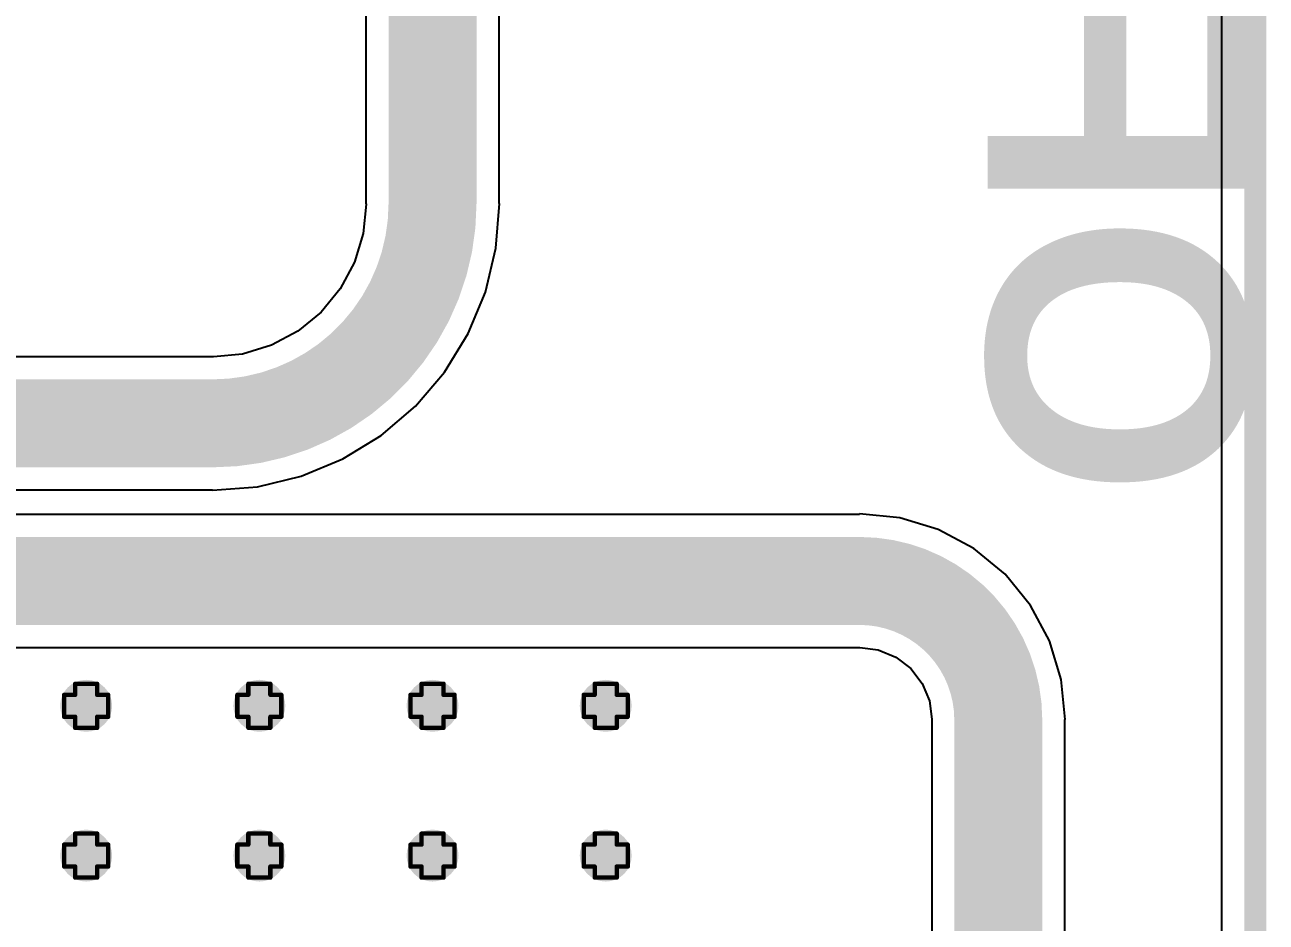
# Model space of a CAD drawing. Header units: inches. Extents: x -0.1 to 10.2, y 0 to 6.5.
# Drawn here: x 4.165 to 4.729, y 2.982 to 3.39 of the extents above; entities that cross this region are included whole.
import ezdxf

# ---------------------------------------------------------------- set-up
doc = ezdxf.new("R2010")
doc.units = ezdxf.units.IN
doc.header["$MEASUREMENT"] = 0
for name, color, linetype in [('Board Outline', 216, 'Continuous'), ('Bottom Layer', 5, 'Continuous'), ('Bottom Overlay', 54, 'Continuous'), ('Drill Drawing', 1, 'Continuous'), ('Top Layer', 1, 'Continuous'), ('Via Holes', 16, 'Continuous')]:
    doc.layers.add(name, color=color, linetype=linetype)
doc.styles.add('Arial_Bold', font='', dxfattribs={"height": 0.2})
doc.styles.get('Arial_Bold').set_extended_font_data('Arial', bold=True)

msp = doc.modelspace()

# ---------------------------------------------------------------- hatches: boundary and pattern name
at = {"layer": 'Bottom Layer'}
h = msp.add_hatch(color=5, dxfattribs=at)
edge = h.paths.add_edge_path()
edge.add_arc((4.19291, 3.08024), 0.01181, 0, 360)
h = msp.add_hatch(color=5, dxfattribs=at)
edge = h.paths.add_edge_path()
edge.add_arc((4.27165, 3.08024), 0.01181, 0, 360)
h = msp.add_hatch(color=5, dxfattribs=at)
edge = h.paths.add_edge_path()
edge.add_arc((4.35039, 3.08024), 0.01181, 0, 360)
h = msp.add_hatch(color=5, dxfattribs=at)
edge = h.paths.add_edge_path()
edge.add_arc((4.42913, 3.08024), 0.01181, 0, 360)
h = msp.add_hatch(color=5, dxfattribs=at)
edge = h.paths.add_edge_path()
edge.add_arc((4.19291, 3.01213), 0.01181, 0, 360)
h = msp.add_hatch(color=5, dxfattribs=at)
edge = h.paths.add_edge_path()
edge.add_arc((4.27165, 3.01213), 0.01181, 0, 360)
h = msp.add_hatch(color=5, dxfattribs=at)
edge = h.paths.add_edge_path()
edge.add_arc((4.35039, 3.01213), 0.01181, 0, 360)
h = msp.add_hatch(color=5, dxfattribs=at)
edge = h.paths.add_edge_path()
edge.add_arc((4.42913, 3.01213), 0.01181, 0, 360)
at = {"layer": 'Top Layer'}
h = msp.add_hatch(color=1, dxfattribs=at)
edge = h.paths.add_edge_path()
edge.add_arc((4.19291, 3.08024), 0.01181, 0, 360)
h = msp.add_hatch(color=1, dxfattribs=at)
edge = h.paths.add_edge_path()
edge.add_arc((4.27165, 3.08024), 0.01181, 0, 360)
h = msp.add_hatch(color=1, dxfattribs=at)
edge = h.paths.add_edge_path()
edge.add_arc((4.35039, 3.08024), 0.01181, 0, 360)
h = msp.add_hatch(color=1, dxfattribs=at)
edge = h.paths.add_edge_path()
edge.add_arc((4.42913, 3.08024), 0.01181, 0, 360)
h = msp.add_hatch(color=1, dxfattribs=at)
edge = h.paths.add_edge_path()
edge.add_arc((4.19291, 3.01213), 0.01181, 0, 360)
h = msp.add_hatch(color=1, dxfattribs=at)
edge = h.paths.add_edge_path()
edge.add_arc((4.27165, 3.01213), 0.01181, 0, 360)
h = msp.add_hatch(color=1, dxfattribs=at)
edge = h.paths.add_edge_path()
edge.add_arc((4.35039, 3.01213), 0.01181, 0, 360)
h = msp.add_hatch(color=1, dxfattribs=at)
edge = h.paths.add_edge_path()
edge.add_arc((4.42913, 3.01213), 0.01181, 0, 360)
at = {"layer": 'Via Holes'}
h = msp.add_hatch(color=7, dxfattribs=at)
edge = h.paths.add_edge_path()
edge.add_arc((4.19291, 3.08024), 0.00591, 0, 360)
h = msp.add_hatch(color=7, dxfattribs=at)
edge = h.paths.add_edge_path()
edge.add_arc((4.27165, 3.08024), 0.00591, 0, 360)
h = msp.add_hatch(color=7, dxfattribs=at)
edge = h.paths.add_edge_path()
edge.add_arc((4.35039, 3.08024), 0.00591, 0, 360)
h = msp.add_hatch(color=7, dxfattribs=at)
edge = h.paths.add_edge_path()
edge.add_arc((4.42913, 3.08024), 0.00591, 0, 360)
h = msp.add_hatch(color=7, dxfattribs=at)
edge = h.paths.add_edge_path()
edge.add_arc((4.19291, 3.01213), 0.00591, 0, 360)
h = msp.add_hatch(color=7, dxfattribs=at)
edge = h.paths.add_edge_path()
edge.add_arc((4.27165, 3.01213), 0.00591, 0, 360)
h = msp.add_hatch(color=7, dxfattribs=at)
edge = h.paths.add_edge_path()
edge.add_arc((4.35039, 3.01213), 0.00591, 0, 360)
h = msp.add_hatch(color=7, dxfattribs=at)
edge = h.paths.add_edge_path()
edge.add_arc((4.42913, 3.01213), 0.00591, 0, 360)

# ---------------------------------------------------------------- linework, layer by layer
at = {"layer": 'Board Outline'}
msp.add_lwpolyline([(4.72441, 0, 0.01, 0.01, 0), (4.72441, 4.33071, 0.01, 0.01, 0)], format="xyseb", dxfattribs=at)
at = {"layer": 'Bottom Layer'}
for p, q in [((4.70912, 3.99606), (4.70912, 2.7444)), ((4.32013, 3.74803), (4.32013, 3.30866)), ((4.38065, 3.30866), (4.38065, 3.74803)), ((4.32019, 3.30825), (4.31889, 3.29504)), ((4.32013, 3.30866), (4.32019, 3.30825)), ((4.37919, 3.28826), (4.3808, 3.30866)), ((4.3808, 3.30866), (4.38065, 3.30866)), ((4.31889, 3.29504), (4.31491, 3.28194)), ((4.37441, 3.26837), (4.37919, 3.28826)), ((4.31491, 3.28194), (4.30846, 3.26986)), ((4.30846, 3.26986), (4.29978, 3.25928)), ((4.36658, 3.24946), (4.37441, 3.26837)), ((4.29978, 3.25928), (4.28919, 3.25059)), ((4.28919, 3.25059), (4.27712, 3.24414)), ((4.35589, 3.23201), (4.36658, 3.24946)), ((4.26402, 3.24017), (4.25081, 3.23887)), ((4.27712, 3.24414), (4.26402, 3.24017)), ((4.25039, 3.23892), (2.97635, 3.23892)), ((4.25081, 3.23887), (4.25039, 3.23892)), ((4.3426, 3.21645), (4.35589, 3.23201)), ((4.32704, 3.20316), (4.3426, 3.21645)), ((4.30959, 3.19247), (4.32704, 3.20316)), ((4.29069, 3.18464), (4.30959, 3.19247)), ((4.27079, 3.17986), (4.29069, 3.18464)), ((2.97635, 3.1784), (4.25039, 3.1784)), ((4.25039, 3.17826), (4.27079, 3.17986)), ((4.25039, 3.1784), (4.25039, 3.17826)), ((4.54456, 3.16726), (1.15923, 3.16726)), ((4.5628, 3.16565), (4.54456, 3.16745)), ((4.54456, 3.16745), (4.54456, 3.16726)), ((4.58034, 3.16033), (4.5628, 3.16565)), ((4.59651, 3.15169), (4.58034, 3.16033)), ((4.61068, 3.14006), (4.59651, 3.15169)), ((4.62231, 3.12589), (4.61068, 3.14006)), ((4.63095, 3.10973), (4.62231, 3.12589)), ((1.15923, 3.10674), (4.54456, 3.10674)), ((4.54456, 3.10674), (4.54471, 3.10676)), ((4.54471, 3.10676), (4.55306, 3.10566)), ((4.55306, 3.10566), (4.56098, 3.10238)), ((4.63627, 3.09219), (4.63095, 3.10973)), ((4.56098, 3.10238), (4.56778, 3.09716)), ((4.56778, 3.09716), (4.573, 3.09036)), ((4.573, 3.09036), (4.57628, 3.08245)), ((4.63806, 3.07395), (4.63627, 3.09219)), ((4.57628, 3.08245), (4.57737, 3.0741)), ((4.57737, 3.0741), (4.57735, 3.07395)), ((4.57735, 3.07395), (4.57735, 2.93307)), ((4.63787, 2.93307), (4.63787, 3.07395)), ((4.63787, 3.07395), (4.63806, 3.07395))]:
    msp.add_line(p, q, dxfattribs=at)
for points in [[(4.35039, 3.30866, 0.04, 0.04, 0), (4.35039, 3.74803, 0.04, 0.04, 0)], [(4.35039, 3.30866, 0.04, 0.04, -0.414214), (4.25039, 3.20866, 0.04, 0.04, 0)], [(4.00638, 3.20866, 0.04, 0.04, 0), (4.25039, 3.20866, 0.04, 0.04, 0)], [(1.15923, 3.137, 0.04, 0.04, 0), (4.54456, 3.137, 0.04, 0.04, 0)], [(4.54456, 3.137, 0.04, 0.04, -0.414214), (4.60761, 3.07395, 0.04, 0.04, 0)], [(4.60761, 2.93307, 0.04, 0.04, 0), (4.60761, 3.07395, 0.04, 0.04, 0)]]:
    msp.add_lwpolyline(points, format="xyseb", dxfattribs=at)
for points in [[(4.34039, 3.30866, 0.02, 0.02, 1), (4.36039, 3.30866, 0.02, 0.02, 1)], [(4.34039, 3.30866, 0.02, 0.02, 1), (4.36039, 3.30866, 0.02, 0.02, 1)], [(4.24039, 3.20866, 0.02, 0.02, 1), (4.26039, 3.20866, 0.02, 0.02, 1)], [(4.24039, 3.20866, 0.02, 0.02, 1), (4.26039, 3.20866, 0.02, 0.02, 1)], [(4.53456, 3.137, 0.02, 0.02, 1), (4.55456, 3.137, 0.02, 0.02, 1)], [(4.53456, 3.137, 0.02, 0.02, 1), (4.55456, 3.137, 0.02, 0.02, 1)], [(4.59761, 3.07395, 0.02, 0.02, 1), (4.61761, 3.07395, 0.02, 0.02, 1)], [(4.59761, 3.07395, 0.02, 0.02, 1), (4.61761, 3.07395, 0.02, 0.02, 1)]]:
    msp.add_lwpolyline(points, format="xyseb", close=True, dxfattribs=at)
at = {"layer": 'Drill Drawing'}
for points in [[(4.18791, 3.08524, 0.002, 0.002, 0), (4.18791, 3.09024, 0.002, 0.002, 0)], [(4.18791, 3.09024, 0.002, 0.002, 0), (4.19791, 3.09024, 0.002, 0.002, 0)], [(4.19791, 3.08524, 0.002, 0.002, 0), (4.19791, 3.09024, 0.002, 0.002, 0)], [(4.26665, 3.08524, 0.002, 0.002, 0), (4.26665, 3.09024, 0.002, 0.002, 0)], [(4.26665, 3.09024, 0.002, 0.002, 0), (4.27665, 3.09024, 0.002, 0.002, 0)], [(4.27665, 3.08524, 0.002, 0.002, 0), (4.27665, 3.09024, 0.002, 0.002, 0)], [(4.34539, 3.08524, 0.002, 0.002, 0), (4.34539, 3.09024, 0.002, 0.002, 0)], [(4.34539, 3.09024, 0.002, 0.002, 0), (4.35539, 3.09024, 0.002, 0.002, 0)], [(4.35539, 3.08524, 0.002, 0.002, 0), (4.35539, 3.09024, 0.002, 0.002, 0)], [(4.42413, 3.08524, 0.002, 0.002, 0), (4.42413, 3.09024, 0.002, 0.002, 0)], [(4.42413, 3.09024, 0.002, 0.002, 0), (4.43413, 3.09024, 0.002, 0.002, 0)], [(4.43413, 3.08524, 0.002, 0.002, 0), (4.43413, 3.09024, 0.002, 0.002, 0)], [(4.18291, 3.07524, 0.002, 0.002, 0), (4.18291, 3.08524, 0.002, 0.002, 0)], [(4.18291, 3.08524, 0.002, 0.002, 0), (4.18791, 3.08524, 0.002, 0.002, 0)], [(4.19791, 3.08524, 0.002, 0.002, 0), (4.20291, 3.08524, 0.002, 0.002, 0)], [(4.20291, 3.07524, 0.002, 0.002, 0), (4.20291, 3.08524, 0.002, 0.002, 0)], [(4.26165, 3.07524, 0.002, 0.002, 0), (4.26165, 3.08524, 0.002, 0.002, 0)], [(4.26165, 3.08524, 0.002, 0.002, 0), (4.26665, 3.08524, 0.002, 0.002, 0)], [(4.27665, 3.08524, 0.002, 0.002, 0), (4.28165, 3.08524, 0.002, 0.002, 0)], [(4.28165, 3.07524, 0.002, 0.002, 0), (4.28165, 3.08524, 0.002, 0.002, 0)], [(4.34039, 3.07524, 0.002, 0.002, 0), (4.34039, 3.08524, 0.002, 0.002, 0)], [(4.34039, 3.08524, 0.002, 0.002, 0), (4.34539, 3.08524, 0.002, 0.002, 0)], [(4.35539, 3.08524, 0.002, 0.002, 0), (4.36039, 3.08524, 0.002, 0.002, 0)], [(4.36039, 3.07524, 0.002, 0.002, 0), (4.36039, 3.08524, 0.002, 0.002, 0)], [(4.41913, 3.07524, 0.002, 0.002, 0), (4.41913, 3.08524, 0.002, 0.002, 0)], [(4.41913, 3.08524, 0.002, 0.002, 0), (4.42413, 3.08524, 0.002, 0.002, 0)], [(4.43413, 3.08524, 0.002, 0.002, 0), (4.43913, 3.08524, 0.002, 0.002, 0)], [(4.43913, 3.07524, 0.002, 0.002, 0), (4.43913, 3.08524, 0.002, 0.002, 0)], [(4.18291, 3.07524, 0.002, 0.002, 0), (4.18791, 3.07524, 0.002, 0.002, 0)], [(4.18791, 3.07024, 0.002, 0.002, 0), (4.18791, 3.07524, 0.002, 0.002, 0)], [(4.19791, 3.07524, 0.002, 0.002, 0), (4.20291, 3.07524, 0.002, 0.002, 0)], [(4.19791, 3.07024, 0.002, 0.002, 0), (4.19791, 3.07524, 0.002, 0.002, 0)], [(4.26165, 3.07524, 0.002, 0.002, 0), (4.26665, 3.07524, 0.002, 0.002, 0)], [(4.26665, 3.07024, 0.002, 0.002, 0), (4.26665, 3.07524, 0.002, 0.002, 0)], [(4.27665, 3.07524, 0.002, 0.002, 0), (4.28165, 3.07524, 0.002, 0.002, 0)], [(4.27665, 3.07024, 0.002, 0.002, 0), (4.27665, 3.07524, 0.002, 0.002, 0)], [(4.34039, 3.07524, 0.002, 0.002, 0), (4.34539, 3.07524, 0.002, 0.002, 0)], [(4.34539, 3.07024, 0.002, 0.002, 0), (4.34539, 3.07524, 0.002, 0.002, 0)], [(4.35539, 3.07524, 0.002, 0.002, 0), (4.36039, 3.07524, 0.002, 0.002, 0)], [(4.35539, 3.07024, 0.002, 0.002, 0), (4.35539, 3.07524, 0.002, 0.002, 0)], [(4.41913, 3.07524, 0.002, 0.002, 0), (4.42413, 3.07524, 0.002, 0.002, 0)], [(4.42413, 3.07024, 0.002, 0.002, 0), (4.42413, 3.07524, 0.002, 0.002, 0)], [(4.43413, 3.07524, 0.002, 0.002, 0), (4.43913, 3.07524, 0.002, 0.002, 0)], [(4.43413, 3.07024, 0.002, 0.002, 0), (4.43413, 3.07524, 0.002, 0.002, 0)], [(4.18791, 3.07024, 0.002, 0.002, 0), (4.19791, 3.07024, 0.002, 0.002, 0)], [(4.26665, 3.07024, 0.002, 0.002, 0), (4.27665, 3.07024, 0.002, 0.002, 0)], [(4.34539, 3.07024, 0.002, 0.002, 0), (4.35539, 3.07024, 0.002, 0.002, 0)], [(4.42413, 3.07024, 0.002, 0.002, 0), (4.43413, 3.07024, 0.002, 0.002, 0)], [(4.18791, 3.01713, 0.002, 0.002, 0), (4.18791, 3.02213, 0.002, 0.002, 0)], [(4.18791, 3.02213, 0.002, 0.002, 0), (4.19791, 3.02213, 0.002, 0.002, 0)], [(4.19791, 3.01713, 0.002, 0.002, 0), (4.19791, 3.02213, 0.002, 0.002, 0)], [(4.26665, 3.01713, 0.002, 0.002, 0), (4.26665, 3.02213, 0.002, 0.002, 0)], [(4.26665, 3.02213, 0.002, 0.002, 0), (4.27665, 3.02213, 0.002, 0.002, 0)], [(4.27665, 3.01713, 0.002, 0.002, 0), (4.27665, 3.02213, 0.002, 0.002, 0)], [(4.34539, 3.01713, 0.002, 0.002, 0), (4.34539, 3.02213, 0.002, 0.002, 0)], [(4.34539, 3.02213, 0.002, 0.002, 0), (4.35539, 3.02213, 0.002, 0.002, 0)], [(4.35539, 3.01713, 0.002, 0.002, 0), (4.35539, 3.02213, 0.002, 0.002, 0)], [(4.42413, 3.01713, 0.002, 0.002, 0), (4.42413, 3.02213, 0.002, 0.002, 0)], [(4.42413, 3.02213, 0.002, 0.002, 0), (4.43413, 3.02213, 0.002, 0.002, 0)], [(4.43413, 3.01713, 0.002, 0.002, 0), (4.43413, 3.02213, 0.002, 0.002, 0)], [(4.18291, 3.00713, 0.002, 0.002, 0), (4.18291, 3.01713, 0.002, 0.002, 0)], [(4.18291, 3.01713, 0.002, 0.002, 0), (4.18791, 3.01713, 0.002, 0.002, 0)], [(4.19791, 3.01713, 0.002, 0.002, 0), (4.20291, 3.01713, 0.002, 0.002, 0)], [(4.20291, 3.00713, 0.002, 0.002, 0), (4.20291, 3.01713, 0.002, 0.002, 0)], [(4.26165, 3.00713, 0.002, 0.002, 0), (4.26165, 3.01713, 0.002, 0.002, 0)], [(4.26165, 3.01713, 0.002, 0.002, 0), (4.26665, 3.01713, 0.002, 0.002, 0)], [(4.27665, 3.01713, 0.002, 0.002, 0), (4.28165, 3.01713, 0.002, 0.002, 0)], [(4.28165, 3.00713, 0.002, 0.002, 0), (4.28165, 3.01713, 0.002, 0.002, 0)], [(4.34039, 3.00713, 0.002, 0.002, 0), (4.34039, 3.01713, 0.002, 0.002, 0)], [(4.34039, 3.01713, 0.002, 0.002, 0), (4.34539, 3.01713, 0.002, 0.002, 0)], [(4.35539, 3.01713, 0.002, 0.002, 0), (4.36039, 3.01713, 0.002, 0.002, 0)], [(4.36039, 3.00713, 0.002, 0.002, 0), (4.36039, 3.01713, 0.002, 0.002, 0)], [(4.41913, 3.00713, 0.002, 0.002, 0), (4.41913, 3.01713, 0.002, 0.002, 0)], [(4.41913, 3.01713, 0.002, 0.002, 0), (4.42413, 3.01713, 0.002, 0.002, 0)], [(4.43413, 3.01713, 0.002, 0.002, 0), (4.43913, 3.01713, 0.002, 0.002, 0)], [(4.43913, 3.00713, 0.002, 0.002, 0), (4.43913, 3.01713, 0.002, 0.002, 0)], [(4.18291, 3.00713, 0.002, 0.002, 0), (4.18791, 3.00713, 0.002, 0.002, 0)], [(4.18791, 3.00213, 0.002, 0.002, 0), (4.18791, 3.00713, 0.002, 0.002, 0)], [(4.18791, 3.00213, 0.002, 0.002, 0), (4.19791, 3.00213, 0.002, 0.002, 0)], [(4.19791, 3.00713, 0.002, 0.002, 0), (4.20291, 3.00713, 0.002, 0.002, 0)], [(4.19791, 3.00213, 0.002, 0.002, 0), (4.19791, 3.00713, 0.002, 0.002, 0)], [(4.26165, 3.00713, 0.002, 0.002, 0), (4.26665, 3.00713, 0.002, 0.002, 0)], [(4.26665, 3.00213, 0.002, 0.002, 0), (4.26665, 3.00713, 0.002, 0.002, 0)], [(4.26665, 3.00213, 0.002, 0.002, 0), (4.27665, 3.00213, 0.002, 0.002, 0)], [(4.27665, 3.00713, 0.002, 0.002, 0), (4.28165, 3.00713, 0.002, 0.002, 0)], [(4.27665, 3.00213, 0.002, 0.002, 0), (4.27665, 3.00713, 0.002, 0.002, 0)], [(4.34039, 3.00713, 0.002, 0.002, 0), (4.34539, 3.00713, 0.002, 0.002, 0)], [(4.34539, 3.00213, 0.002, 0.002, 0), (4.34539, 3.00713, 0.002, 0.002, 0)], [(4.34539, 3.00213, 0.002, 0.002, 0), (4.35539, 3.00213, 0.002, 0.002, 0)], [(4.35539, 3.00713, 0.002, 0.002, 0), (4.36039, 3.00713, 0.002, 0.002, 0)], [(4.35539, 3.00213, 0.002, 0.002, 0), (4.35539, 3.00713, 0.002, 0.002, 0)], [(4.41913, 3.00713, 0.002, 0.002, 0), (4.42413, 3.00713, 0.002, 0.002, 0)], [(4.42413, 3.00213, 0.002, 0.002, 0), (4.42413, 3.00713, 0.002, 0.002, 0)], [(4.42413, 3.00213, 0.002, 0.002, 0), (4.43413, 3.00213, 0.002, 0.002, 0)], [(4.43413, 3.00713, 0.002, 0.002, 0), (4.43913, 3.00713, 0.002, 0.002, 0)], [(4.43413, 3.00213, 0.002, 0.002, 0), (4.43413, 3.00713, 0.002, 0.002, 0)]]:
    msp.add_lwpolyline(points, format="xyseb", dxfattribs=at)
for points in [[(4.18741, 3.09024, 0.001, 0.001, 1), (4.18841, 3.09024, 0.001, 0.001, 1)], [(4.18741, 3.09024, 0.001, 0.001, 1), (4.18841, 3.09024, 0.001, 0.001, 1)], [(4.19741, 3.09024, 0.001, 0.001, 1), (4.19841, 3.09024, 0.001, 0.001, 1)], [(4.19741, 3.09024, 0.001, 0.001, 1), (4.19841, 3.09024, 0.001, 0.001, 1)], [(4.26615, 3.09024, 0.001, 0.001, 1), (4.26715, 3.09024, 0.001, 0.001, 1)], [(4.26615, 3.09024, 0.001, 0.001, 1), (4.26715, 3.09024, 0.001, 0.001, 1)], [(4.27615, 3.09024, 0.001, 0.001, 1), (4.27715, 3.09024, 0.001, 0.001, 1)], [(4.27615, 3.09024, 0.001, 0.001, 1), (4.27715, 3.09024, 0.001, 0.001, 1)], [(4.34489, 3.09024, 0.001, 0.001, 1), (4.34589, 3.09024, 0.001, 0.001, 1)], [(4.34489, 3.09024, 0.001, 0.001, 1), (4.34589, 3.09024, 0.001, 0.001, 1)], [(4.35489, 3.09024, 0.001, 0.001, 1), (4.35589, 3.09024, 0.001, 0.001, 1)], [(4.35489, 3.09024, 0.001, 0.001, 1), (4.35589, 3.09024, 0.001, 0.001, 1)], [(4.42363, 3.09024, 0.001, 0.001, 1), (4.42463, 3.09024, 0.001, 0.001, 1)], [(4.42363, 3.09024, 0.001, 0.001, 1), (4.42463, 3.09024, 0.001, 0.001, 1)], [(4.43363, 3.09024, 0.001, 0.001, 1), (4.43463, 3.09024, 0.001, 0.001, 1)], [(4.43363, 3.09024, 0.001, 0.001, 1), (4.43463, 3.09024, 0.001, 0.001, 1)], [(4.18241, 3.08524, 0.001, 0.001, 1), (4.18341, 3.08524, 0.001, 0.001, 1)], [(4.18241, 3.08524, 0.001, 0.001, 1), (4.18341, 3.08524, 0.001, 0.001, 1)], [(4.18741, 3.08524, 0.001, 0.001, 1), (4.18841, 3.08524, 0.001, 0.001, 1)], [(4.18741, 3.08524, 0.001, 0.001, 1), (4.18841, 3.08524, 0.001, 0.001, 1)], [(4.19741, 3.08524, 0.001, 0.001, 1), (4.19841, 3.08524, 0.001, 0.001, 1)], [(4.19741, 3.08524, 0.001, 0.001, 1), (4.19841, 3.08524, 0.001, 0.001, 1)], [(4.20241, 3.08524, 0.001, 0.001, 1), (4.20341, 3.08524, 0.001, 0.001, 1)], [(4.20241, 3.08524, 0.001, 0.001, 1), (4.20341, 3.08524, 0.001, 0.001, 1)], [(4.26115, 3.08524, 0.001, 0.001, 1), (4.26215, 3.08524, 0.001, 0.001, 1)], [(4.26115, 3.08524, 0.001, 0.001, 1), (4.26215, 3.08524, 0.001, 0.001, 1)], [(4.26615, 3.08524, 0.001, 0.001, 1), (4.26715, 3.08524, 0.001, 0.001, 1)], [(4.26615, 3.08524, 0.001, 0.001, 1), (4.26715, 3.08524, 0.001, 0.001, 1)], [(4.27615, 3.08524, 0.001, 0.001, 1), (4.27715, 3.08524, 0.001, 0.001, 1)], [(4.27615, 3.08524, 0.001, 0.001, 1), (4.27715, 3.08524, 0.001, 0.001, 1)], [(4.28115, 3.08524, 0.001, 0.001, 1), (4.28215, 3.08524, 0.001, 0.001, 1)], [(4.28115, 3.08524, 0.001, 0.001, 1), (4.28215, 3.08524, 0.001, 0.001, 1)], [(4.33989, 3.08524, 0.001, 0.001, 1), (4.34089, 3.08524, 0.001, 0.001, 1)], [(4.33989, 3.08524, 0.001, 0.001, 1), (4.34089, 3.08524, 0.001, 0.001, 1)], [(4.34489, 3.08524, 0.001, 0.001, 1), (4.34589, 3.08524, 0.001, 0.001, 1)], [(4.34489, 3.08524, 0.001, 0.001, 1), (4.34589, 3.08524, 0.001, 0.001, 1)], [(4.35489, 3.08524, 0.001, 0.001, 1), (4.35589, 3.08524, 0.001, 0.001, 1)], [(4.35489, 3.08524, 0.001, 0.001, 1), (4.35589, 3.08524, 0.001, 0.001, 1)], [(4.35989, 3.08524, 0.001, 0.001, 1), (4.36089, 3.08524, 0.001, 0.001, 1)], [(4.35989, 3.08524, 0.001, 0.001, 1), (4.36089, 3.08524, 0.001, 0.001, 1)], [(4.41863, 3.08524, 0.001, 0.001, 1), (4.41963, 3.08524, 0.001, 0.001, 1)], [(4.41863, 3.08524, 0.001, 0.001, 1), (4.41963, 3.08524, 0.001, 0.001, 1)], [(4.42363, 3.08524, 0.001, 0.001, 1), (4.42463, 3.08524, 0.001, 0.001, 1)], [(4.42363, 3.08524, 0.001, 0.001, 1), (4.42463, 3.08524, 0.001, 0.001, 1)], [(4.43363, 3.08524, 0.001, 0.001, 1), (4.43463, 3.08524, 0.001, 0.001, 1)], [(4.43363, 3.08524, 0.001, 0.001, 1), (4.43463, 3.08524, 0.001, 0.001, 1)], [(4.43863, 3.08524, 0.001, 0.001, 1), (4.43963, 3.08524, 0.001, 0.001, 1)], [(4.43863, 3.08524, 0.001, 0.001, 1), (4.43963, 3.08524, 0.001, 0.001, 1)], [(4.18241, 3.07524, 0.001, 0.001, 1), (4.18341, 3.07524, 0.001, 0.001, 1)], [(4.18241, 3.07524, 0.001, 0.001, 1), (4.18341, 3.07524, 0.001, 0.001, 1)], [(4.18741, 3.07524, 0.001, 0.001, 1), (4.18841, 3.07524, 0.001, 0.001, 1)], [(4.18741, 3.07524, 0.001, 0.001, 1), (4.18841, 3.07524, 0.001, 0.001, 1)], [(4.19741, 3.07524, 0.001, 0.001, 1), (4.19841, 3.07524, 0.001, 0.001, 1)], [(4.19741, 3.07524, 0.001, 0.001, 1), (4.19841, 3.07524, 0.001, 0.001, 1)], [(4.20241, 3.07524, 0.001, 0.001, 1), (4.20341, 3.07524, 0.001, 0.001, 1)], [(4.20241, 3.07524, 0.001, 0.001, 1), (4.20341, 3.07524, 0.001, 0.001, 1)], [(4.26115, 3.07524, 0.001, 0.001, 1), (4.26215, 3.07524, 0.001, 0.001, 1)], [(4.26115, 3.07524, 0.001, 0.001, 1), (4.26215, 3.07524, 0.001, 0.001, 1)], [(4.26615, 3.07524, 0.001, 0.001, 1), (4.26715, 3.07524, 0.001, 0.001, 1)], [(4.26615, 3.07524, 0.001, 0.001, 1), (4.26715, 3.07524, 0.001, 0.001, 1)], [(4.27615, 3.07524, 0.001, 0.001, 1), (4.27715, 3.07524, 0.001, 0.001, 1)], [(4.27615, 3.07524, 0.001, 0.001, 1), (4.27715, 3.07524, 0.001, 0.001, 1)], [(4.28115, 3.07524, 0.001, 0.001, 1), (4.28215, 3.07524, 0.001, 0.001, 1)], [(4.28115, 3.07524, 0.001, 0.001, 1), (4.28215, 3.07524, 0.001, 0.001, 1)], [(4.33989, 3.07524, 0.001, 0.001, 1), (4.34089, 3.07524, 0.001, 0.001, 1)], [(4.33989, 3.07524, 0.001, 0.001, 1), (4.34089, 3.07524, 0.001, 0.001, 1)], [(4.34489, 3.07524, 0.001, 0.001, 1), (4.34589, 3.07524, 0.001, 0.001, 1)], [(4.34489, 3.07524, 0.001, 0.001, 1), (4.34589, 3.07524, 0.001, 0.001, 1)], [(4.35489, 3.07524, 0.001, 0.001, 1), (4.35589, 3.07524, 0.001, 0.001, 1)], [(4.35489, 3.07524, 0.001, 0.001, 1), (4.35589, 3.07524, 0.001, 0.001, 1)], [(4.35989, 3.07524, 0.001, 0.001, 1), (4.36089, 3.07524, 0.001, 0.001, 1)], [(4.35989, 3.07524, 0.001, 0.001, 1), (4.36089, 3.07524, 0.001, 0.001, 1)], [(4.41863, 3.07524, 0.001, 0.001, 1), (4.41963, 3.07524, 0.001, 0.001, 1)], [(4.41863, 3.07524, 0.001, 0.001, 1), (4.41963, 3.07524, 0.001, 0.001, 1)], [(4.42363, 3.07524, 0.001, 0.001, 1), (4.42463, 3.07524, 0.001, 0.001, 1)], [(4.42363, 3.07524, 0.001, 0.001, 1), (4.42463, 3.07524, 0.001, 0.001, 1)], [(4.43363, 3.07524, 0.001, 0.001, 1), (4.43463, 3.07524, 0.001, 0.001, 1)], [(4.43363, 3.07524, 0.001, 0.001, 1), (4.43463, 3.07524, 0.001, 0.001, 1)], [(4.43863, 3.07524, 0.001, 0.001, 1), (4.43963, 3.07524, 0.001, 0.001, 1)], [(4.43863, 3.07524, 0.001, 0.001, 1), (4.43963, 3.07524, 0.001, 0.001, 1)], [(4.18741, 3.07024, 0.001, 0.001, 1), (4.18841, 3.07024, 0.001, 0.001, 1)], [(4.18741, 3.07024, 0.001, 0.001, 1), (4.18841, 3.07024, 0.001, 0.001, 1)], [(4.19741, 3.07024, 0.001, 0.001, 1), (4.19841, 3.07024, 0.001, 0.001, 1)], [(4.19741, 3.07024, 0.001, 0.001, 1), (4.19841, 3.07024, 0.001, 0.001, 1)], [(4.26615, 3.07024, 0.001, 0.001, 1), (4.26715, 3.07024, 0.001, 0.001, 1)], [(4.26615, 3.07024, 0.001, 0.001, 1), (4.26715, 3.07024, 0.001, 0.001, 1)], [(4.27615, 3.07024, 0.001, 0.001, 1), (4.27715, 3.07024, 0.001, 0.001, 1)], [(4.27615, 3.07024, 0.001, 0.001, 1), (4.27715, 3.07024, 0.001, 0.001, 1)], [(4.34489, 3.07024, 0.001, 0.001, 1), (4.34589, 3.07024, 0.001, 0.001, 1)], [(4.34489, 3.07024, 0.001, 0.001, 1), (4.34589, 3.07024, 0.001, 0.001, 1)], [(4.35489, 3.07024, 0.001, 0.001, 1), (4.35589, 3.07024, 0.001, 0.001, 1)], [(4.35489, 3.07024, 0.001, 0.001, 1), (4.35589, 3.07024, 0.001, 0.001, 1)], [(4.42363, 3.07024, 0.001, 0.001, 1), (4.42463, 3.07024, 0.001, 0.001, 1)], [(4.42363, 3.07024, 0.001, 0.001, 1), (4.42463, 3.07024, 0.001, 0.001, 1)], [(4.43363, 3.07024, 0.001, 0.001, 1), (4.43463, 3.07024, 0.001, 0.001, 1)], [(4.43363, 3.07024, 0.001, 0.001, 1), (4.43463, 3.07024, 0.001, 0.001, 1)], [(4.18741, 3.02213, 0.001, 0.001, 1), (4.18841, 3.02213, 0.001, 0.001, 1)], [(4.18741, 3.02213, 0.001, 0.001, 1), (4.18841, 3.02213, 0.001, 0.001, 1)], [(4.19741, 3.02213, 0.001, 0.001, 1), (4.19841, 3.02213, 0.001, 0.001, 1)], [(4.19741, 3.02213, 0.001, 0.001, 1), (4.19841, 3.02213, 0.001, 0.001, 1)], [(4.26615, 3.02213, 0.001, 0.001, 1), (4.26715, 3.02213, 0.001, 0.001, 1)], [(4.26615, 3.02213, 0.001, 0.001, 1), (4.26715, 3.02213, 0.001, 0.001, 1)], [(4.27615, 3.02213, 0.001, 0.001, 1), (4.27715, 3.02213, 0.001, 0.001, 1)], [(4.27615, 3.02213, 0.001, 0.001, 1), (4.27715, 3.02213, 0.001, 0.001, 1)], [(4.34489, 3.02213, 0.001, 0.001, 1), (4.34589, 3.02213, 0.001, 0.001, 1)], [(4.34489, 3.02213, 0.001, 0.001, 1), (4.34589, 3.02213, 0.001, 0.001, 1)], [(4.35489, 3.02213, 0.001, 0.001, 1), (4.35589, 3.02213, 0.001, 0.001, 1)], [(4.35489, 3.02213, 0.001, 0.001, 1), (4.35589, 3.02213, 0.001, 0.001, 1)], [(4.42363, 3.02213, 0.001, 0.001, 1), (4.42463, 3.02213, 0.001, 0.001, 1)], [(4.42363, 3.02213, 0.001, 0.001, 1), (4.42463, 3.02213, 0.001, 0.001, 1)], [(4.43363, 3.02213, 0.001, 0.001, 1), (4.43463, 3.02213, 0.001, 0.001, 1)], [(4.43363, 3.02213, 0.001, 0.001, 1), (4.43463, 3.02213, 0.001, 0.001, 1)], [(4.18241, 3.01713, 0.001, 0.001, 1), (4.18341, 3.01713, 0.001, 0.001, 1)], [(4.18241, 3.01713, 0.001, 0.001, 1), (4.18341, 3.01713, 0.001, 0.001, 1)], [(4.18741, 3.01713, 0.001, 0.001, 1), (4.18841, 3.01713, 0.001, 0.001, 1)], [(4.18741, 3.01713, 0.001, 0.001, 1), (4.18841, 3.01713, 0.001, 0.001, 1)], [(4.19741, 3.01713, 0.001, 0.001, 1), (4.19841, 3.01713, 0.001, 0.001, 1)], [(4.19741, 3.01713, 0.001, 0.001, 1), (4.19841, 3.01713, 0.001, 0.001, 1)], [(4.20241, 3.01713, 0.001, 0.001, 1), (4.20341, 3.01713, 0.001, 0.001, 1)], [(4.20241, 3.01713, 0.001, 0.001, 1), (4.20341, 3.01713, 0.001, 0.001, 1)], [(4.26115, 3.01713, 0.001, 0.001, 1), (4.26215, 3.01713, 0.001, 0.001, 1)], [(4.26115, 3.01713, 0.001, 0.001, 1), (4.26215, 3.01713, 0.001, 0.001, 1)], [(4.26615, 3.01713, 0.001, 0.001, 1), (4.26715, 3.01713, 0.001, 0.001, 1)], [(4.26615, 3.01713, 0.001, 0.001, 1), (4.26715, 3.01713, 0.001, 0.001, 1)], [(4.27615, 3.01713, 0.001, 0.001, 1), (4.27715, 3.01713, 0.001, 0.001, 1)], [(4.27615, 3.01713, 0.001, 0.001, 1), (4.27715, 3.01713, 0.001, 0.001, 1)], [(4.28115, 3.01713, 0.001, 0.001, 1), (4.28215, 3.01713, 0.001, 0.001, 1)], [(4.28115, 3.01713, 0.001, 0.001, 1), (4.28215, 3.01713, 0.001, 0.001, 1)], [(4.33989, 3.01713, 0.001, 0.001, 1), (4.34089, 3.01713, 0.001, 0.001, 1)], [(4.33989, 3.01713, 0.001, 0.001, 1), (4.34089, 3.01713, 0.001, 0.001, 1)], [(4.34489, 3.01713, 0.001, 0.001, 1), (4.34589, 3.01713, 0.001, 0.001, 1)], [(4.34489, 3.01713, 0.001, 0.001, 1), (4.34589, 3.01713, 0.001, 0.001, 1)], [(4.35489, 3.01713, 0.001, 0.001, 1), (4.35589, 3.01713, 0.001, 0.001, 1)], [(4.35489, 3.01713, 0.001, 0.001, 1), (4.35589, 3.01713, 0.001, 0.001, 1)], [(4.35989, 3.01713, 0.001, 0.001, 1), (4.36089, 3.01713, 0.001, 0.001, 1)], [(4.35989, 3.01713, 0.001, 0.001, 1), (4.36089, 3.01713, 0.001, 0.001, 1)], [(4.41863, 3.01713, 0.001, 0.001, 1), (4.41963, 3.01713, 0.001, 0.001, 1)], [(4.41863, 3.01713, 0.001, 0.001, 1), (4.41963, 3.01713, 0.001, 0.001, 1)], [(4.42363, 3.01713, 0.001, 0.001, 1), (4.42463, 3.01713, 0.001, 0.001, 1)], [(4.42363, 3.01713, 0.001, 0.001, 1), (4.42463, 3.01713, 0.001, 0.001, 1)], [(4.43363, 3.01713, 0.001, 0.001, 1), (4.43463, 3.01713, 0.001, 0.001, 1)], [(4.43363, 3.01713, 0.001, 0.001, 1), (4.43463, 3.01713, 0.001, 0.001, 1)], [(4.43863, 3.01713, 0.001, 0.001, 1), (4.43963, 3.01713, 0.001, 0.001, 1)], [(4.43863, 3.01713, 0.001, 0.001, 1), (4.43963, 3.01713, 0.001, 0.001, 1)], [(4.18241, 3.00713, 0.001, 0.001, 1), (4.18341, 3.00713, 0.001, 0.001, 1)], [(4.18241, 3.00713, 0.001, 0.001, 1), (4.18341, 3.00713, 0.001, 0.001, 1)], [(4.18741, 3.00713, 0.001, 0.001, 1), (4.18841, 3.00713, 0.001, 0.001, 1)], [(4.18741, 3.00713, 0.001, 0.001, 1), (4.18841, 3.00713, 0.001, 0.001, 1)], [(4.18741, 3.00213, 0.001, 0.001, 1), (4.18841, 3.00213, 0.001, 0.001, 1)], [(4.18741, 3.00213, 0.001, 0.001, 1), (4.18841, 3.00213, 0.001, 0.001, 1)], [(4.19741, 3.00713, 0.001, 0.001, 1), (4.19841, 3.00713, 0.001, 0.001, 1)], [(4.19741, 3.00713, 0.001, 0.001, 1), (4.19841, 3.00713, 0.001, 0.001, 1)], [(4.19741, 3.00213, 0.001, 0.001, 1), (4.19841, 3.00213, 0.001, 0.001, 1)], [(4.19741, 3.00213, 0.001, 0.001, 1), (4.19841, 3.00213, 0.001, 0.001, 1)], [(4.20241, 3.00713, 0.001, 0.001, 1), (4.20341, 3.00713, 0.001, 0.001, 1)], [(4.20241, 3.00713, 0.001, 0.001, 1), (4.20341, 3.00713, 0.001, 0.001, 1)], [(4.26115, 3.00713, 0.001, 0.001, 1), (4.26215, 3.00713, 0.001, 0.001, 1)], [(4.26115, 3.00713, 0.001, 0.001, 1), (4.26215, 3.00713, 0.001, 0.001, 1)], [(4.26615, 3.00713, 0.001, 0.001, 1), (4.26715, 3.00713, 0.001, 0.001, 1)], [(4.26615, 3.00713, 0.001, 0.001, 1), (4.26715, 3.00713, 0.001, 0.001, 1)], [(4.26615, 3.00213, 0.001, 0.001, 1), (4.26715, 3.00213, 0.001, 0.001, 1)], [(4.26615, 3.00213, 0.001, 0.001, 1), (4.26715, 3.00213, 0.001, 0.001, 1)], [(4.27615, 3.00713, 0.001, 0.001, 1), (4.27715, 3.00713, 0.001, 0.001, 1)], [(4.27615, 3.00713, 0.001, 0.001, 1), (4.27715, 3.00713, 0.001, 0.001, 1)], [(4.27615, 3.00213, 0.001, 0.001, 1), (4.27715, 3.00213, 0.001, 0.001, 1)], [(4.27615, 3.00213, 0.001, 0.001, 1), (4.27715, 3.00213, 0.001, 0.001, 1)], [(4.28115, 3.00713, 0.001, 0.001, 1), (4.28215, 3.00713, 0.001, 0.001, 1)], [(4.28115, 3.00713, 0.001, 0.001, 1), (4.28215, 3.00713, 0.001, 0.001, 1)], [(4.33989, 3.00713, 0.001, 0.001, 1), (4.34089, 3.00713, 0.001, 0.001, 1)], [(4.33989, 3.00713, 0.001, 0.001, 1), (4.34089, 3.00713, 0.001, 0.001, 1)], [(4.34489, 3.00713, 0.001, 0.001, 1), (4.34589, 3.00713, 0.001, 0.001, 1)], [(4.34489, 3.00713, 0.001, 0.001, 1), (4.34589, 3.00713, 0.001, 0.001, 1)], [(4.34489, 3.00213, 0.001, 0.001, 1), (4.34589, 3.00213, 0.001, 0.001, 1)], [(4.34489, 3.00213, 0.001, 0.001, 1), (4.34589, 3.00213, 0.001, 0.001, 1)], [(4.35489, 3.00713, 0.001, 0.001, 1), (4.35589, 3.00713, 0.001, 0.001, 1)], [(4.35489, 3.00713, 0.001, 0.001, 1), (4.35589, 3.00713, 0.001, 0.001, 1)], [(4.35489, 3.00213, 0.001, 0.001, 1), (4.35589, 3.00213, 0.001, 0.001, 1)], [(4.35489, 3.00213, 0.001, 0.001, 1), (4.35589, 3.00213, 0.001, 0.001, 1)], [(4.35989, 3.00713, 0.001, 0.001, 1), (4.36089, 3.00713, 0.001, 0.001, 1)], [(4.35989, 3.00713, 0.001, 0.001, 1), (4.36089, 3.00713, 0.001, 0.001, 1)], [(4.41863, 3.00713, 0.001, 0.001, 1), (4.41963, 3.00713, 0.001, 0.001, 1)], [(4.41863, 3.00713, 0.001, 0.001, 1), (4.41963, 3.00713, 0.001, 0.001, 1)], [(4.42363, 3.00713, 0.001, 0.001, 1), (4.42463, 3.00713, 0.001, 0.001, 1)], [(4.42363, 3.00713, 0.001, 0.001, 1), (4.42463, 3.00713, 0.001, 0.001, 1)], [(4.42363, 3.00213, 0.001, 0.001, 1), (4.42463, 3.00213, 0.001, 0.001, 1)], [(4.42363, 3.00213, 0.001, 0.001, 1), (4.42463, 3.00213, 0.001, 0.001, 1)], [(4.43363, 3.00713, 0.001, 0.001, 1), (4.43463, 3.00713, 0.001, 0.001, 1)], [(4.43363, 3.00713, 0.001, 0.001, 1), (4.43463, 3.00713, 0.001, 0.001, 1)], [(4.43363, 3.00213, 0.001, 0.001, 1), (4.43463, 3.00213, 0.001, 0.001, 1)], [(4.43363, 3.00213, 0.001, 0.001, 1), (4.43463, 3.00213, 0.001, 0.001, 1)], [(4.43863, 3.00713, 0.001, 0.001, 1), (4.43963, 3.00713, 0.001, 0.001, 1)], [(4.43863, 3.00713, 0.001, 0.001, 1), (4.43963, 3.00713, 0.001, 0.001, 1)]]:
    msp.add_lwpolyline(points, format="xyseb", close=True, dxfattribs=at)
at = {"layer": 'Top Layer'}
msp.add_line((4.70912, 3.99606), (4.70912, 2.7444), dxfattribs=at)

# ---------------------------------------------------------------- texts
at = {"layer": 'Bottom Overlay', "style": 'Arial_Bold', "text_generation_flag": 2}
msp.add_text('OFP_SCM_V1.5', height=0.119, rotation=270, dxfattribs=at).set_placement((4.60285, 3.17499))

doc.saveas('drawing.dxf')
